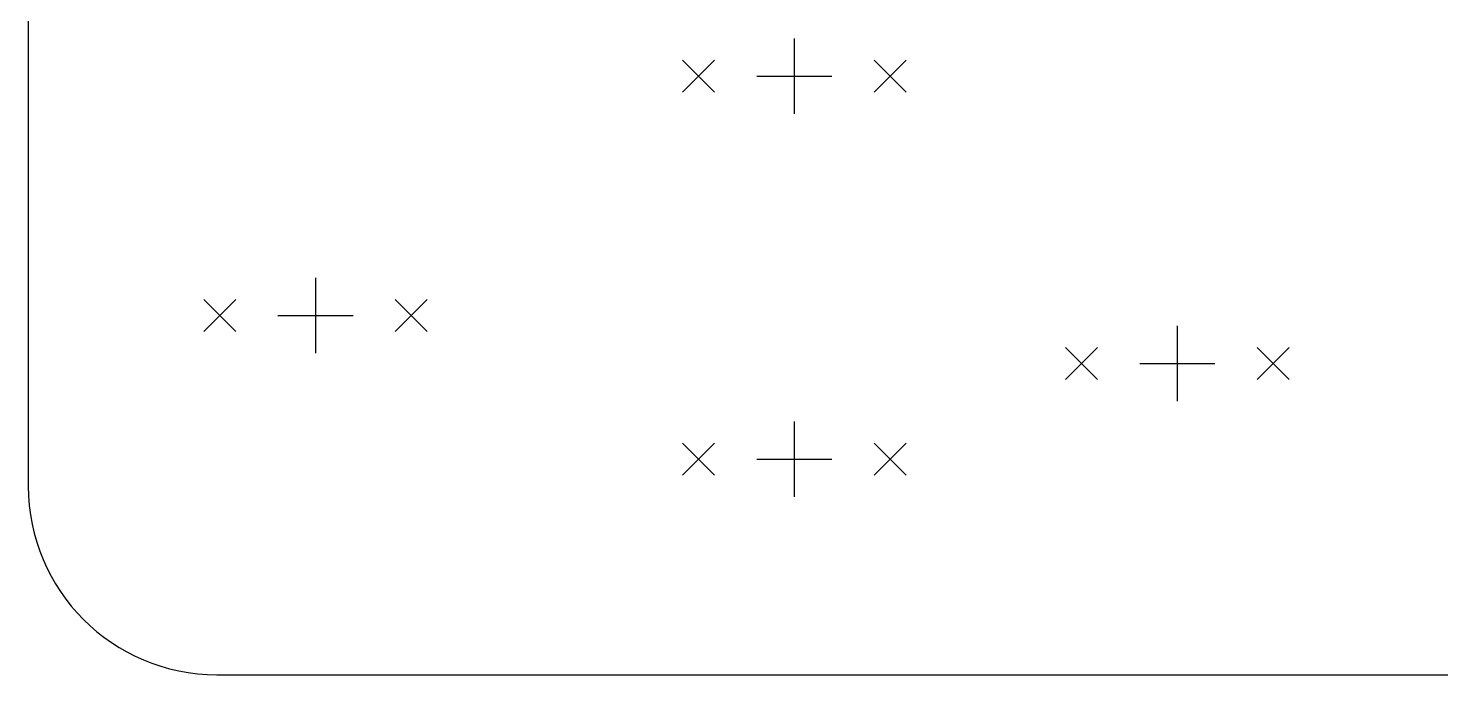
# Model space of a CAD drawing. Extents: x 23 to 230, y -194 to -24.
# Drawn here: x 25.4 to 100.3, y -141 to -106.7 of the extents above; entities that cross this region are included whole.
import ezdxf

# ---------------------------------------------------------------- set-up
doc = ezdxf.new("R2010")
doc.units = 0
doc.layers.add('BLACK', color=7, linetype='CONTINUOUS')

msp = doc.modelspace()

# ---------------------------------------------------------------- linework, layer by layer
at = {"layer": 'BLACK', "linetype": 'CONTINUOUS'}
for p, q in [((25.4, -75.079461), (25.4, -130.97)), ((66.04, -107.2261), (66.04, -111.2139)), ((60.1091, -108.3691), (61.8109, -110.0709)), ((61.8109, -108.3691), (60.1091, -110.0709)), ((70.2691, -108.3691), (71.9709, -110.0709)), ((71.9709, -108.3691), (70.2691, -110.0709)), ((64.0461, -109.22), (68.0339, -109.22)), ((40.64, -119.9261), (40.64, -123.9139)), ((34.7091, -121.0691), (36.4109, -122.7709)), ((36.4109, -121.0691), (34.7091, -122.7709)), ((44.8691, -121.0691), (46.5709, -122.7709)), ((46.5709, -121.0691), (44.8691, -122.7709)), ((38.6461, -121.92), (42.6339, -121.92)), ((86.36, -122.4661), (86.36, -126.4539)), ((80.4291, -123.6091), (82.1309, -125.3109)), ((82.1309, -123.6091), (80.4291, -125.3109)), ((90.5891, -123.6091), (92.2909, -125.3109)), ((92.2909, -123.6091), (90.5891, -125.3109)), ((84.3661, -124.46), (88.3539, -124.46)), ((66.04, -127.5461), (66.04, -131.5339)), ((60.1091, -128.6891), (61.8109, -130.3909)), ((61.8109, -128.6891), (60.1091, -130.3909)), ((70.2691, -128.6891), (71.9709, -130.3909)), ((71.9709, -128.6891), (70.2691, -130.3909)), ((64.0461, -129.54), (68.0339, -129.54)), ((35.4, -140.97), (158.75, -140.97))]:
    msp.add_line(p, q, dxfattribs=at)
at = {"layer": 'BLACK'}
msp.add_arc((35.4, -130.97), 10, -180, -90, dxfattribs=at)

doc.saveas('drawing.dxf')
